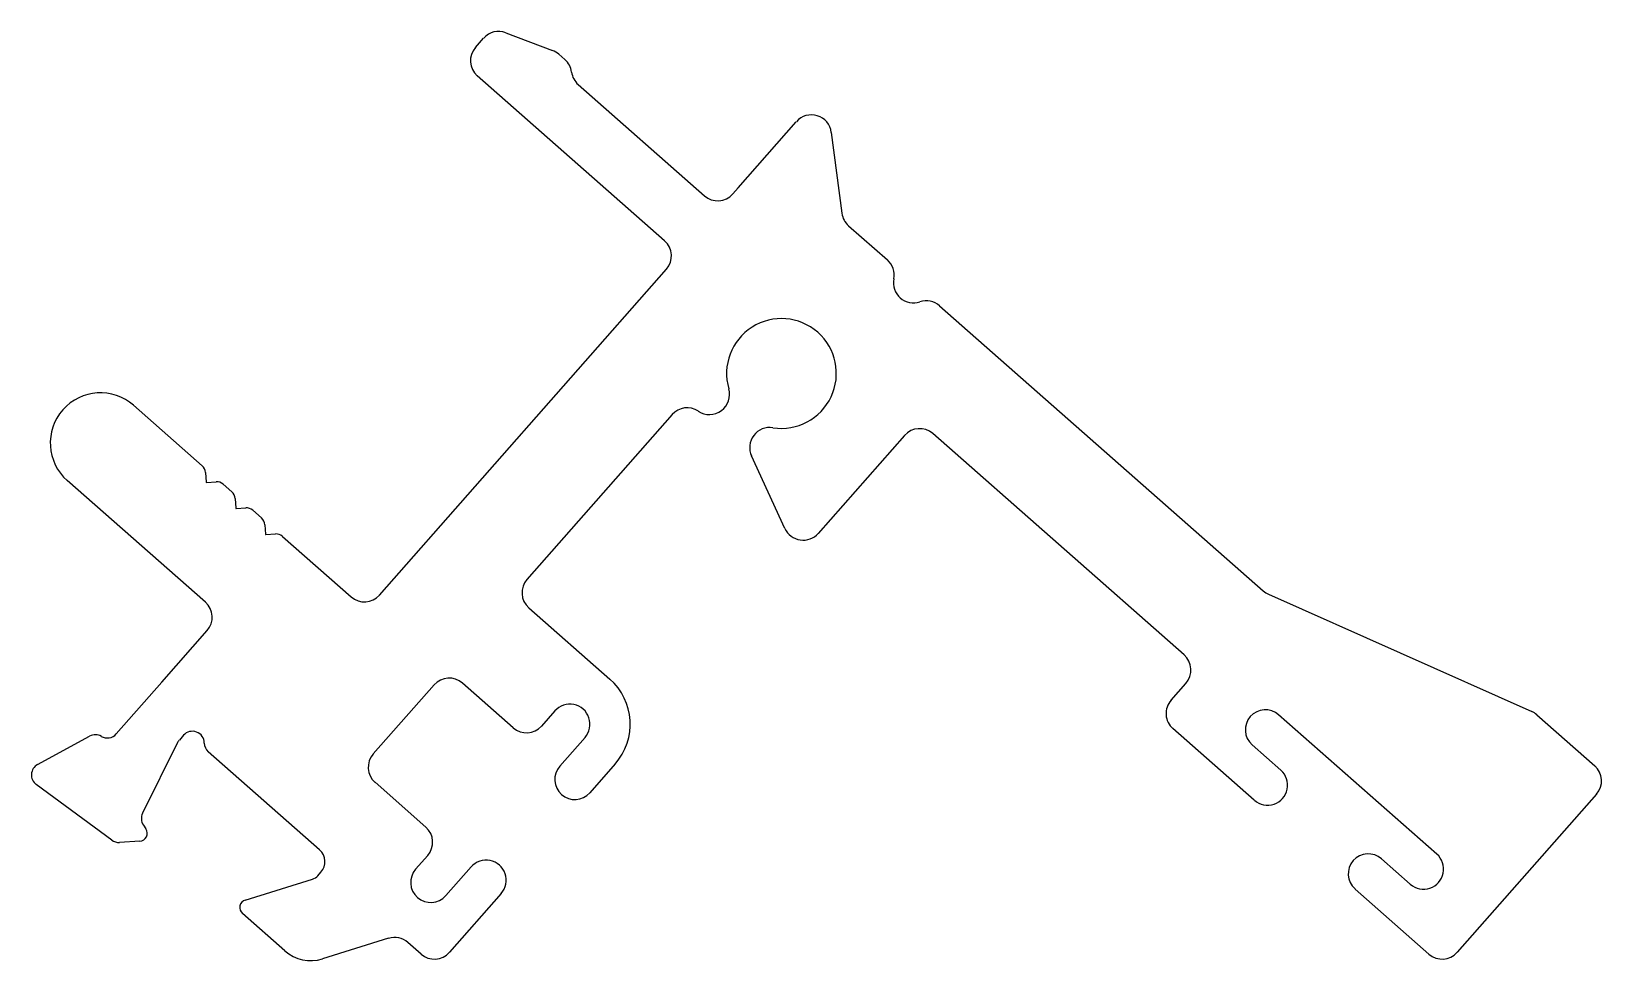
# Model space of a CAD drawing. Extents: x -20.6 to 19.1, y 2.9 to 26.4.
import ezdxf

# ---------------------------------------------------------------- set-up
doc = ezdxf.new("R2010")
doc.units = 0
doc.header["$MEASUREMENT"] = 0
doc.layers.add('1', color=7, linetype='CONTINUOUS')

msp = doc.modelspace()

# ---------------------------------------------------------------- linework, layer by layer
at = {"layer": '1', "color": 7, "linetype": 'Continuous'}
for p, q in [((-9.368, 26.026), (-9.159, 26.264)), ((-8.597, 26.403), (-7.414, 25.954)), ((-7.258, 25.861), (-7.102, 25.723)), ((-4.58, 21.133), (-9.322, 25.309)), ((-6.766, 25.088), (-3.573, 22.277)), ((-2.722, 22.474), (-1.246, 24.151)), ((-0.361, 23.881), (-0.093, 21.834)), ((-2.856, 22.322), (-2.722, 22.474)), ((0.075, 21.518), (1.059, 20.652)), ((-11.795, 12.17), (-4.534, 20.416)), ((2.379, 19.489), (10.572, 12.275)), ((-18.017, 16.972), (-16.281, 15.443)), ((-4.389, 16.738), (-8.063, 12.566)), ((1.492, 16.21), (-0.69, 13.731)), ((8.569, 10.655), (2.209, 16.255)), ((-1.533, 13.854), (-2.38, 15.691)), ((-16.281, 15.443), (-16.281, 15.443)), ((-16.196, 15.271), (-16.181, 15.03)), ((-16.2, 11.987), (-19.696, 15.066)), ((-16.172, 15.022), (-15.931, 15.038)), ((-15.75, 14.976), (-15.53, 14.782)), ((-15.53, 14.782), (-15.75, 14.976)), ((-15.75, 14.976), (-15.53, 14.782)), ((-15.53, 14.782), (-15.75, 14.976)), ((-15.75, 14.976), (-15.53, 14.782)), ((-15.446, 14.61), (-15.43, 14.369)), ((-15.422, 14.361), (-15.18, 14.377)), ((-14.999, 14.315), (-14.78, 14.121)), ((-14.695, 13.95), (-14.68, 13.708)), ((-14.672, 13.701), (-14.43, 13.716)), ((-14.249, 13.654), (-12.512, 12.125)), ((10.701, 12.192), (17.366, 9.223)), ((-8.017, 11.849), (-5.968, 10.044)), ((-17.306, 9.962), (-16.154, 11.27)), ((-18.458, 8.654), (-17.306, 9.962)), ((-8.409, 8.81), (-9.696, 9.943)), ((8.238, 9.507), (8.615, 9.935)), ((-10.413, 9.897), (-11.954, 8.147)), ((-7.356, 9.236), (-7.692, 8.855)), ((14.964, 5.615), (10.961, 9.14)), ((17.495, 9.14), (18.962, 7.849)), ((10.345, 6.975), (8.284, 8.79)), ((-20.449, 7.879), (-19.131, 8.598)), ((-16.905, 8.435), (-17.79, 6.648)), ((-16.755, 8.62), (-16.861, 8.5)), ((-7.234, 7.838), (-6.594, 8.565)), ((10.29, 8.378), (11.016, 7.738)), ((-13.312, 5.722), (-16.128, 8.202)), ((-5.831, 7.894), (-6.471, 7.167)), ((-18.571, 5.966), (-20.483, 7.374)), ((-11.909, 7.43), (-10.622, 6.297)), ((19.007, 7.132), (15.482, 3.129)), ((-17.771, 6.349), (-17.706, 6.251)), ((-17.86, 5.941), (-18.374, 5.908)), ((-10.576, 5.58), (-10.88, 5.234)), ((-10.118, 4.563), (-9.478, 5.289)), ((13.566, 5.493), (14.293, 4.853)), ((-15.191, 4.451), (-13.492, 4.978)), ((-13.356, 5.066), (-13.276, 5.157)), ((-8.715, 4.618), (-10.027, 3.129)), ((14.765, 3.083), (12.895, 4.73)), ((-14.194, 3.167), (-15.264, 4.11)), ((-11.565, 3.482), (-13.237, 2.963)), ((-10.744, 3.083), (-11.078, 3.378))]:
    msp.add_line(p, q, dxfattribs=at)
for centre, radius, start, end in [((-8.777, 25.928), 0.508, 69.2369, 138.6339), ((-8.987, 25.69), 0.508, 138.6339, 228.6339), ((-7.594, 25.479), 0.508, 48.6339, 69.2369), ((-7.438, 25.342), 0.508, 7.2243, 48.6339), ((-6.43, 25.47), 0.508, 187.2243, 228.6339), ((-0.864, 23.815), 0.508, 7.448, 138.6339), ((-3.237, 22.658), 0.508, 228.6339, 318.6339), ((0.411, 21.9), 0.508, 187.448, 228.6339), ((-4.916, 20.752), 0.508, 318.6339, 48.6339), ((0.723, 20.271), 0.508, 348.6339, 48.6339), ((1.719, 20.071), 0.508, 168.6339, 288.6339), ((2.044, 19.108), 0.508, 48.6339, 108.6339), ((-1.622, 17.778), 1.389, 261.0162, 196.2517), ((-18.857, 16.019), 1.27, 48.6339, 228.6339), ((-3.444, 17.247), 0.508, 236.2661, 16.2517), ((-4.008, 16.402), 0.508, 56.2661, 138.6339), ((-1.919, 15.904), 0.508, 81.0162, 204.7514), ((1.873, 15.874), 0.508, 48.6339, 138.6339), ((-16.446, 15.255), 0.25, 3.6339, 48.6339), ((-16.173, 15.03), 0.008, 183.6339, 273.6339), ((-15.915, 14.788), 0.25, 48.6339, 93.6339), ((-15.695, 14.594), 0.25, 3.6339, 48.6339), ((-15.422, 14.369), 0.008, 183.6339, 273.6339), ((-15.165, 14.127), 0.25, 48.6339, 93.6339), ((-14.945, 13.934), 0.25, 3.6339, 48.6339), ((-14.672, 13.709), 0.008, 183.6339, 273.6339), ((-14.414, 13.466), 0.25, 48.6339, 93.6339), ((-1.072, 14.067), 0.508, 204.7514, 318.6339), ((-7.681, 12.23), 0.508, 138.6339, 228.6339), ((-16.535, 11.606), 0.508, 318.6339, 48.6339), ((-12.177, 12.506), 0.508, 228.6339, 318.6339), ((10.908, 12.656), 0.508, 228.6339, 245.988), ((8.232, 10.272), 0.51, 318.6339, 48.6339), ((-10.031, 9.561), 0.508, 48.6339, 138.6339), ((-6.975, 8.901), 1.524, 318.6339, 48.6339), ((-6.975, 8.901), 0.508, 318.6339, 138.6339), ((8.619, 9.172), 0.508, 138.6339, 228.634), ((10.625, 8.759), 0.508, 48.634, 228.634), ((17.159, 8.759), 0.508, 48.6339, 65.988), ((-8.073, 9.191), 0.508, 228.6339, 318.6339), ((-18.987, 8.335), 0.3, 59.5382, 118.6339), ((-18.683, 8.852), 0.3, 239.5382, 318.6339), ((-16.636, 8.302), 0.3, 138.6339, 153.6339), ((-16.53, 8.422), 0.3, 0.4443, 138.6339), ((-15.93, 8.427), 0.3, 180.4443, 228.6339), ((-11.573, 7.811), 0.508, 138.6339, 228.6339), ((-20.305, 7.616), 0.3, 118.6339, 233.6339), ((-6.852, 7.502), 0.508, 138.6339, 318.6339), ((10.681, 7.357), 0.508, 228.634, 48.634), ((18.626, 7.468), 0.508, 318.6339, 48.6339), ((-17.522, 6.515), 0.3, 153.6339, 213.6339), ((-18.393, 6.208), 0.3, 233.6339, 273.6339), ((-17.873, 6.14), 0.2, 273.6339, 33.6339), ((-10.957, 5.915), 0.508, 318.6339, 48.6339), ((-13.576, 5.421), 0.4, 318.6339, 48.6339), ((13.23, 5.112), 0.508, 48.634, 228.634), ((14.628, 5.234), 0.508, 228.634, 48.634), ((-10.499, 4.898), 0.508, 138.6339, 318.6339), ((-9.097, 4.954), 0.508, 318.6339, 138.6339), ((-13.581, 5.264), 0.3, 287.2339, 318.6339), ((-15.132, 4.26), 0.2, 107.2339, 228.6339), ((-11.414, 2.996), 0.508, 48.6339, 107.2339), ((-13.533, 3.918), 1, 228.6339, 287.2339), ((-10.408, 3.464), 0.508, 228.6339, 318.6339), ((15.101, 3.464), 0.508, 228.634, 318.6339)]:
    msp.add_arc(centre, radius, start, end, dxfattribs=at)

doc.saveas('drawing.dxf')
